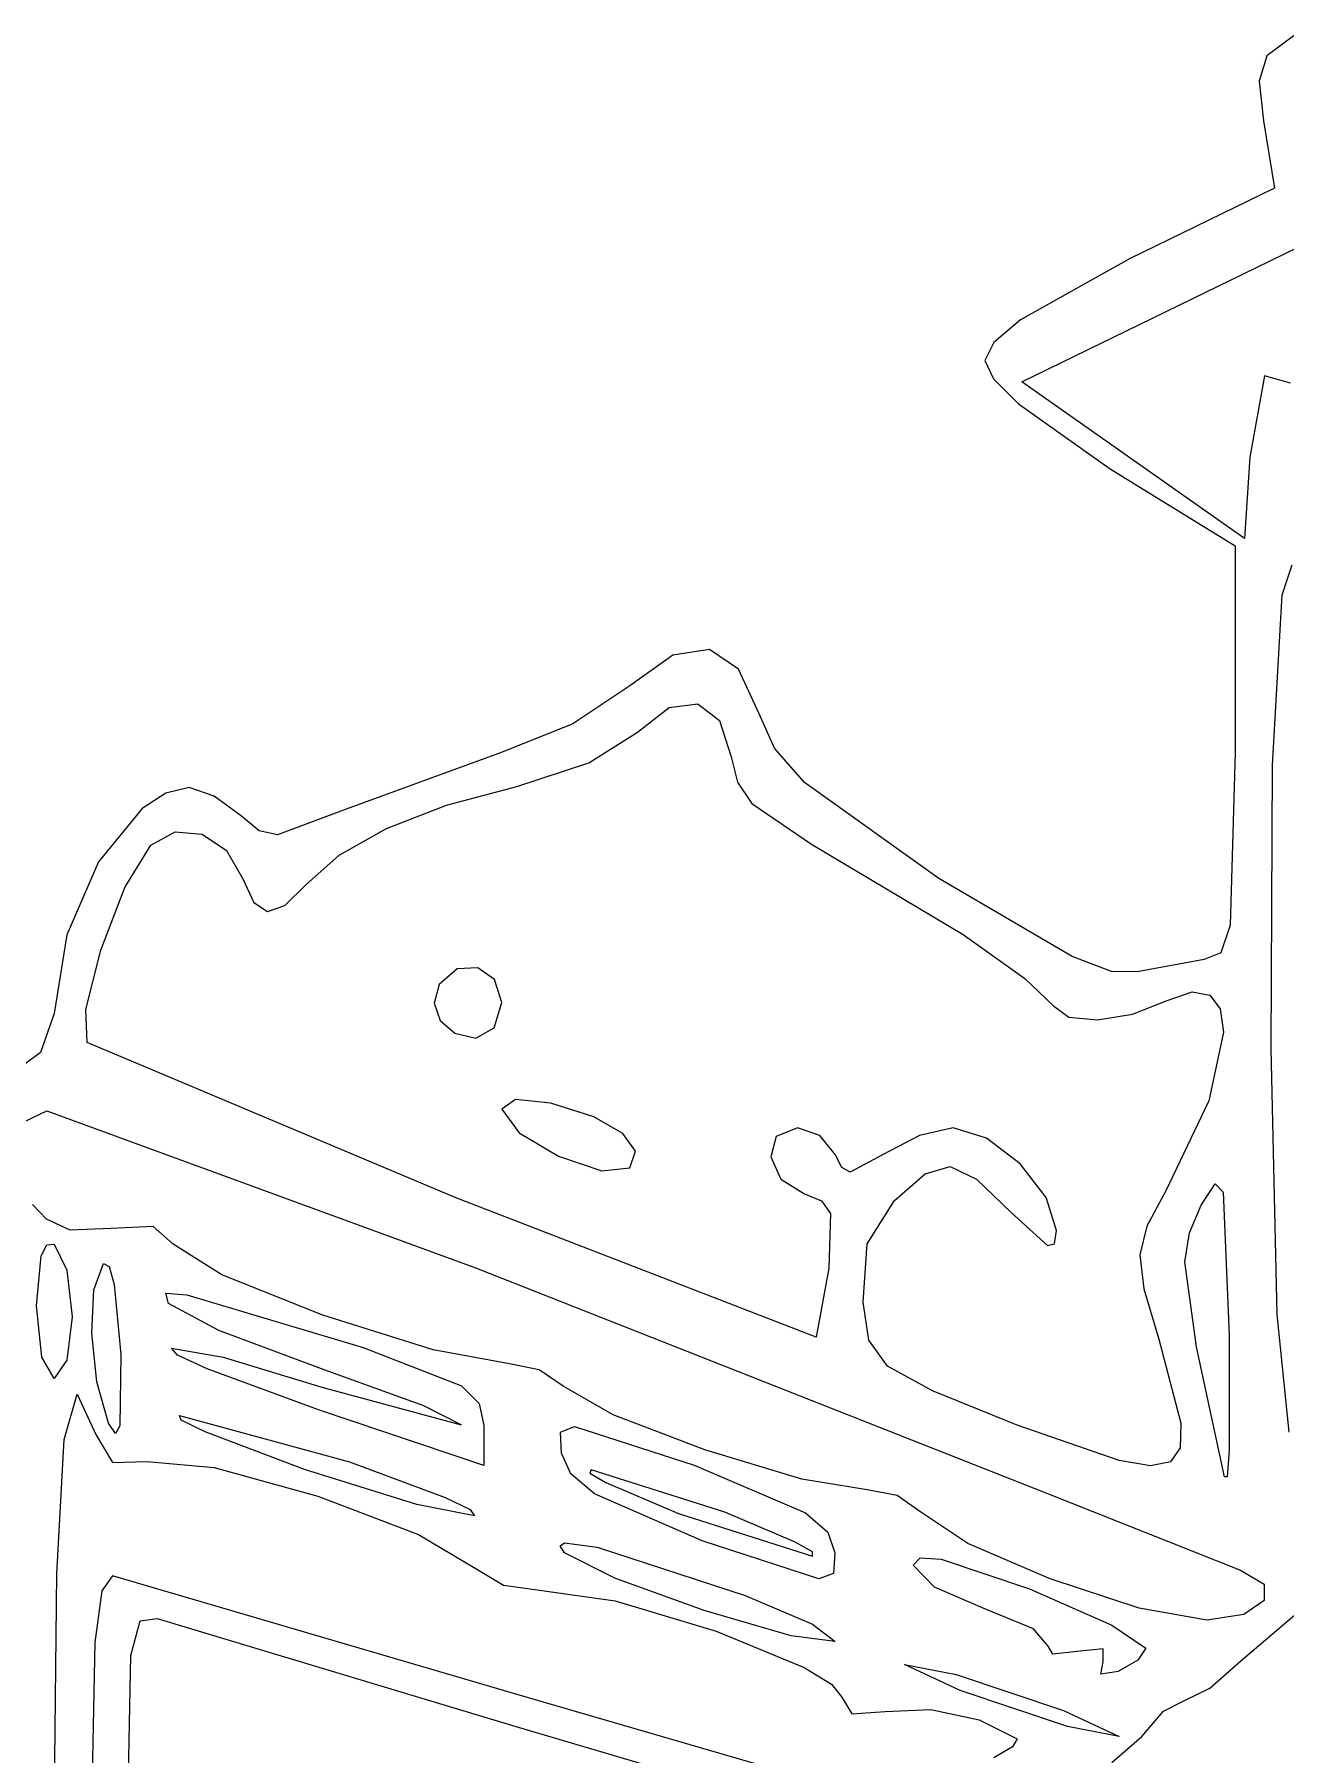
# Model space of a CAD drawing. Extents: x 1 to 276, y 11 to 133.
# Drawn here: x 43.7 to 68.37, y 53.62 to 87.52 of the extents above; entities that cross this region are included whole.
import ezdxf

# ---------------------------------------------------------------- set-up
doc = ezdxf.new("R2010")
doc.units = 0

msp = doc.modelspace()

# ---------------------------------------------------------------- linework, layer by layer
at = {"layer": 'Layer 1'}
for p, q in [((68.563689, 87.515661), (67.999679, 87.091644)), ((67.999679, 87.091644), (67.845444, 86.594469)), ((67.845444, 86.594469), (67.936576, 85.813265)), ((67.936576, 85.813265), (68.148948, 84.485761)), ((68.148948, 84.485761), (65.295327, 83.094404)), ((63.171251, 80.672231), (70.4794, 84.231055)), ((65.295327, 83.094404), (63.141044, 81.894077)), ((63.141044, 81.894077), (62.614782, 81.446479)), ((62.614782, 81.446479), (62.441706, 81.090625)), ((62.441706, 81.090625), (62.612996, 80.729706)), ((62.612996, 80.729706), (63.104003, 80.233948)), ((67.952451, 80.786178), (67.664584, 79.182449)), ((68.465886, 80.64446), (67.952451, 80.786178)), ((65.364119, 79.125652), (63.171251, 80.672231)), ((63.104003, 80.233948), (64.907977, 78.956319)), ((67.556987, 77.57872), (65.364119, 79.125652)), ((67.664584, 79.182449), (67.556987, 77.57872)), ((64.907977, 78.956319), (67.374601, 77.434787)), ((67.374601, 77.434787), (67.377423, 73.36514)), ((68.299937, 76.474878), (68.49622, 77.063615)), ((68.110915, 73.114403), (68.299937, 76.474878)), ((56.29004, 75.284914), (55.439415, 74.67571)), ((57.010424, 75.394584), (56.29004, 75.284914)), ((57.583832, 75.008292), (57.010424, 75.394584)), ((57.993528, 74.12961), (57.583832, 75.008292)), ((55.439415, 74.67571), (54.316038, 73.928835)), ((55.593932, 73.765543), (56.220003, 74.252288)), ((56.220003, 74.252288), (56.782177, 74.321786)), ((56.782177, 74.321786), (57.211397, 73.992159)), ((54.316038, 73.928835), (52.928342, 73.374312)), ((57.211397, 73.992159), (57.438608, 73.281532)), ((58.296399, 73.451356), (57.993528, 74.12961)), ((54.635611, 73.16313), (55.593932, 73.765543)), ((52.928342, 73.374312), (49.850706, 72.250714)), ((57.438608, 73.281532), (57.565261, 72.781915)), ((58.888261, 72.774457), (58.296399, 73.451356)), ((67.377423, 73.36514), (67.278292, 69.964448)), ((53.216914, 72.693803), (54.635611, 73.16313)), ((68.085537, 67.528516), (68.110915, 73.114403)), ((46.293128, 72.564528), (45.827825, 72.263073)), ((46.756843, 72.672284), (46.293128, 72.564528)), ((47.250821, 72.506699), (46.756843, 72.672284)), ((51.826429, 72.325922), (53.216914, 72.693803)), ((57.565261, 72.781915), (57.845141, 72.357738)), ((61.534008, 70.878761), (58.888261, 72.774457)), ((45.827825, 72.263073), (44.97064, 71.209931)), ((47.785544, 72.108545), (47.250821, 72.506699)), ((49.850706, 72.250714), (48.495995, 71.743596)), ((50.646485, 71.869538), (51.826429, 72.325922)), ((57.845141, 72.357738), (59.026109, 71.560681)), ((48.132683, 71.822089), (47.785544, 72.108545)), ((49.711414, 71.340657), (50.646485, 71.869538)), ((45.489262, 70.702283), (45.997665, 71.538808)), ((45.997665, 71.538808), (46.478446, 71.801055)), ((46.478446, 71.801055), (47.010226, 71.75268)), ((47.010226, 71.75268), (47.489221, 71.431652)), ((48.495995, 71.743596), (48.132683, 71.822089)), ((59.026109, 71.560681), (62.015109, 69.776373)), ((44.97064, 71.209931), (44.341659, 69.774599)), ((47.489221, 71.431652), (47.81165, 70.875938)), ((49.055545, 70.755288), (49.711414, 71.340657)), ((47.81165, 70.875938), (48.02997, 70.408965)), ((64.159338, 69.341663), (61.534008, 70.878761)), ((45.01337, 69.471), (45.489262, 70.702283)), ((48.64097, 70.349731), (49.055545, 70.755288)), ((48.02997, 70.408965), (48.302761, 70.233927)), ((48.302761, 70.233927), (48.64097, 70.349731)), ((67.278292, 69.964448), (67.092367, 69.414644)), ((44.341659, 69.774599), (44.09725, 68.218815)), ((62.015109, 69.776373), (63.229911, 68.909901)), ((44.7168, 68.3011), (45.01337, 69.471)), ((64.939446, 69.050704), (64.159338, 69.341663)), ((66.763236, 69.284204), (65.440319, 69.042551)), ((67.092367, 69.414644), (66.763236, 69.284204)), ((52.036679, 69.101234), (51.681977, 68.791726)), ((52.44314, 69.122014), (52.036679, 69.101234)), ((52.7777, 68.889457), (52.44314, 69.122014)), ((52.9167, 68.438948), (52.7777, 68.889457)), ((63.229911, 68.909901), (63.793904, 68.371215)), ((65.440319, 69.042551), (64.939446, 69.050704)), ((51.681977, 68.791726), (51.583243, 68.424848)), ((66.037572, 68.475284), (66.526092, 68.647739)), ((66.526092, 68.647739), (66.873651, 68.584193)), ((66.873651, 68.584193), (67.080442, 68.311015)), ((44.09725, 68.218815), (43.822304, 67.453639)), ((44.746362, 67.648725), (44.7168, 68.3011)), ((51.583243, 68.424848), (51.700674, 68.083436)), ((52.767431, 67.940649), (52.9167, 68.438948)), ((63.793904, 68.371215), (64.09586, 68.151235)), ((64.09586, 68.151235), (64.659621, 68.099399)), ((64.659621, 68.099399), (65.351441, 68.209488)), ((65.351441, 68.209488), (66.037572, 68.475284)), ((67.080442, 68.311015), (67.146662, 67.854571)), ((51.700674, 68.083436), (51.990349, 67.831586)), ((51.990349, 67.831586), (52.408347, 67.733392)), ((52.408347, 67.733392), (52.767431, 67.940649)), ((67.146662, 67.854571), (66.858161, 66.497357)), ((52.001021, 64.592168), (44.746362, 67.648725)), ((68.202108, 62.29016), (68.085537, 67.528516)), ((43.822304, 67.453639), (42.950722, 66.808055)), ((53.190764, 66.524025), (52.9167, 66.338155)), ((53.886839, 66.456688), (53.190764, 66.524025)), ((54.733606, 66.184796), (53.886839, 66.456688)), ((66.858161, 66.497357), (66.009703, 64.72349)), ((42.552827, 65.64052), (43.949789, 66.301466)), ((43.949789, 66.301466), (52.416461, 63.203017)), ((52.9167, 66.338155), (53.258222, 65.87176)), ((55.304478, 65.856878), (54.733606, 66.184796)), ((53.258222, 65.87176), (54.037828, 65.410525)), ((55.555204, 65.509248), (55.304478, 65.856878)), ((58.327708, 65.795671), (58.223451, 65.397472)), ((58.748473, 65.969502), (58.327708, 65.795671)), ((59.189225, 65.81547), (58.748473, 65.969502)), ((59.490012, 65.445274), (59.189225, 65.81547)), ((61.152082, 65.81547), (60.439338, 65.445274)), ((61.814819, 65.969502), (61.152082, 65.81547)), ((62.471841, 65.765271), (61.814819, 65.969502)), ((63.134782, 65.256141), (62.471841, 65.765271)), ((55.441532, 65.178221), (55.555204, 65.509248)), ((59.620287, 65.184527), (59.490012, 65.445274)), ((60.439338, 65.445274), (59.783171, 65.097611)), ((54.037828, 65.410525), (54.888079, 65.123121)), ((54.888079, 65.123121), (55.441532, 65.178221)), ((58.223451, 65.397472), (58.416189, 64.959851)), ((59.783171, 65.097611), (59.620287, 65.184527)), ((61.26523, 65.062807), (61.759477, 65.207061)), ((61.759477, 65.207061), (62.277604, 64.956687)), ((63.647242, 64.597455), (63.134782, 65.256141)), ((58.416189, 64.959851), (58.886409, 64.667751)), ((60.657708, 64.538282), (61.26523, 65.062807)), ((62.277604, 64.956687), (62.956762, 64.297334)), ((66.705734, 64.443032), (66.979583, 64.861889)), ((66.979583, 64.861889), (67.136255, 64.698531)), ((43.942733, 64.169981), (43.664524, 64.460119)), ((59.115715, 61.840941), (52.001021, 64.592168)), ((58.886409, 64.667751), (59.221664, 64.52707)), ((59.221664, 64.52707), (59.398599, 64.280754)), ((60.123602, 63.685485), (60.657708, 64.538282)), ((63.852818, 63.944556), (63.647242, 64.597455)), ((66.009703, 64.72349), (65.635482, 64.027988)), ((66.473854, 63.898568), (66.705734, 64.443032)), ((67.136255, 64.698531), (67.258537, 61.881158)), ((44.407739, 63.951259), (43.942733, 64.169981)), ((59.398599, 64.280754), (59.365482, 63.201606)), ((62.956762, 64.297334), (63.673342, 63.647341)), ((45.211676, 63.987595), (44.407739, 63.951259)), ((46.044673, 64.021991), (45.211676, 63.987595)), ((46.440049, 63.674328), (46.044673, 64.021991)), ((63.813516, 63.684162), (63.852818, 63.944556)), ((65.635482, 64.027988), (65.495088, 63.463455)), ((66.383691, 63.328738), (66.473854, 63.898568)), ((43.744472, 62.462536), (43.840957, 63.443082)), ((43.840957, 63.443082), (43.952236, 63.663877)), ((43.952236, 63.663877), (44.09725, 63.676445)), ((44.09725, 63.676445), (44.346399, 63.165931)), ((47.39767, 63.070306), (46.440049, 63.674328)), ((60.040346, 62.533444), (60.123602, 63.685485)), ((63.673342, 63.647341), (63.813516, 63.684162)), ((65.495088, 63.463455), (65.577605, 62.798248)), ((44.346399, 63.165931), (44.450028, 62.244519)), ((44.87873, 62.778509), (45.067389, 63.297209)), ((45.067389, 63.297209), (45.176067, 63.238278)), ((45.176067, 63.238278), (45.276146, 62.880534)), ((49.389846, 62.274593), (47.39767, 63.070306)), ((52.416461, 63.203017), (63.676429, 58.761542)), ((59.365482, 63.201606), (59.115715, 61.840941)), ((66.613306, 61.652205), (66.383691, 63.328738)), ((44.837378, 61.91939), (44.87873, 62.778509)), ((45.276146, 62.880534), (45.406056, 61.503685)), ((65.577605, 62.798248), (65.872119, 61.800724)), ((43.848101, 61.451298), (43.744472, 62.462536)), ((46.349738, 62.507339), (46.295823, 62.708593)), ((46.295823, 62.708593), (46.706617, 62.678304)), ((47.342764, 61.973012), (46.349738, 62.507339)), ((46.706617, 62.678304), (50.182671, 61.636683)), ((60.15646, 61.783852), (60.040346, 62.533444)), ((44.450028, 62.244519), (44.346399, 61.387136)), ((51.563857, 61.590138), (49.389846, 62.274593)), ((68.438932, 59.972276), (68.202108, 62.29016)), ((44.935726, 60.962044), (44.837378, 61.91939)), ((49.415026, 61.19818), (47.342764, 61.973012)), ((60.523696, 61.272219), (60.15646, 61.783852)), ((65.872119, 61.800724), (66.301031, 60.147287)), ((67.258537, 61.881158), (67.253863, 59.619101)), ((44.09725, 61.03061), (43.848101, 61.451298)), ((44.346399, 61.387136), (44.09725, 61.03061)), ((45.406056, 61.503685), (45.388373, 60.097512)), ((46.523547, 61.491013), (46.40724, 61.624335)), ((46.40724, 61.624335), (47.428136, 61.449357)), ((47.108563, 61.217626), (46.523547, 61.491013)), ((47.428136, 61.449357), (49.373751, 60.859513)), ((50.182671, 61.636683), (52.125639, 60.883943)), ((53.066983, 61.319888), (51.563857, 61.590138)), ((67.166109, 59.090331), (66.613306, 61.652205)), ((49.304253, 60.410073), (47.108563, 61.217626)), ((51.38044, 60.489184), (49.415026, 61.19818)), ((53.658063, 61.201707), (53.066983, 61.319888)), ((54.125317, 60.877152), (53.658063, 61.201707)), ((61.409318, 60.785655), (60.523696, 61.272219)), ((44.294453, 59.824197), (44.549688, 60.722282)), ((44.549688, 60.722282), (44.917106, 59.925709)), ((45.166167, 60.148665), (44.935726, 60.962044)), ((49.373751, 60.859513), (52.116599, 60.113034)), ((52.125639, 60.883943), (52.47398, 60.535354)), ((55.111745, 60.314245), (54.125317, 60.877152)), ((63.080587, 60.111271), (61.409318, 60.785655)), ((52.563922, 59.316814), (49.304253, 60.410073)), ((52.116599, 60.113034), (51.38044, 60.489184)), ((52.47398, 60.535354), (52.563922, 60.104215)), ((45.30401, 59.947736), (45.166167, 60.148665)), ((45.388373, 60.097512), (45.30401, 59.947736)), ((46.596473, 60.206559), (46.565638, 60.298596)), ((46.565638, 60.298596), (49.917029, 59.384548)), ((47.07108, 59.975848), (46.596473, 60.206559)), ((52.563922, 60.104215), (52.563922, 59.316814)), ((54.078078, 59.97227), (54.350478, 60.084944)), ((54.350478, 60.084944), (56.712239, 59.321048)), ((56.921392, 59.621923), (55.111745, 60.314245)), ((65.086902, 59.412428), (63.080587, 60.111271)), ((66.301031, 60.147287), (66.29055, 59.662671)), ((44.145581, 57.180523), (44.294453, 59.824197)), ((44.917106, 59.925709), (45.242103, 59.375199)), ((49.028028, 59.237439), (47.07108, 59.975848)), ((54.09639, 59.558467), (54.078078, 59.97227)), ((66.29055, 59.662671), (66.099837, 59.387811)), ((45.242103, 59.375199), (45.928521, 59.393015)), ((45.928521, 59.393015), (47.24543, 59.272249)), ((49.917029, 59.384548), (51.80492, 58.684901)), ((54.278373, 59.149063), (54.09639, 59.558467)), ((58.832308, 59.046217), (56.921392, 59.621923)), ((65.70619, 59.308975), (65.086902, 59.412428)), ((66.099837, 59.387811), (65.70619, 59.308975)), ((67.253863, 59.619101), (67.218849, 59.092266)), ((47.24543, 59.272249), (49.290142, 58.707611)), ((51.246252, 58.54229), (49.028028, 59.237439)), ((54.74581, 58.758676), (54.278373, 59.149063)), ((54.68059, 59.231442), (54.652478, 59.163472)), ((54.652478, 59.163472), (54.967134, 58.977927)), ((57.315048, 58.392051), (54.68059, 59.231442)), ((56.712239, 59.321048), (58.903784, 58.381556)), ((60.122543, 58.833156), (58.832308, 59.046217)), ((67.218849, 59.092266), (67.166109, 59.090331)), ((49.290142, 58.707611), (51.278498, 57.955185)), ((51.80492, 58.684901), (52.296792, 58.44445)), ((56.86605, 57.829502), (54.74581, 58.758676)), ((54.967134, 58.977927), (56.399324, 58.367489)), ((60.713623, 58.723001), (60.122543, 58.833156)), ((61.180877, 58.393242), (60.713623, 58.723001)), ((63.676429, 58.761542), (67.483256, 57.249888)), ((52.379419, 58.323392), (51.246252, 58.54229)), ((52.296792, 58.44445), (52.379419, 58.323392)), ((56.399324, 58.367489), (59.045159, 57.527524)), ((58.689328, 57.808297), (57.315048, 58.392051)), ((58.903784, 58.381556), (59.342926, 58.000297)), ((62.105735, 57.77841), (61.180877, 58.393242)), ((59.342926, 58.000297), (59.481899, 57.592083)), ((51.278498, 57.955185), (52.426339, 57.271055)), ((54.067159, 57.728496), (54.15392, 57.791342)), ((54.151423, 57.592083), (54.067159, 57.728496)), ((54.15392, 57.791342), (54.801372, 57.705545)), ((54.801372, 57.705545), (57.718009, 56.752471)), ((59.168411, 57.07738), (56.86605, 57.829502)), ((59.044072, 57.610709), (58.689328, 57.808297)), ((63.725686, 57.079011), (62.105735, 57.77841)), ((55.145469, 57.092301), (54.151423, 57.592083)), ((59.045159, 57.527524), (59.044072, 57.610709)), ((59.481899, 57.592083), (59.456802, 57.186961)), ((61.030594, 57.350783), (61.165592, 57.495278)), ((61.448107, 56.913558), (61.030594, 57.350783)), ((61.165592, 57.495278), (61.581677, 57.467729)), ((61.581677, 57.467729), (63.323651, 56.882999)), ((44.09725, 52.740327), (44.145581, 57.180523)), ((45.243778, 57.142291), (45.033043, 56.843444)), ((53.445867, 54.733875), (45.243778, 57.142291)), ((52.426339, 57.271055), (52.950699, 56.953907)), ((52.950699, 56.953907), (53.661062, 56.856893)), ((56.904458, 56.458475), (55.145469, 57.092301)), ((59.456802, 57.186961), (59.168411, 57.07738)), ((65.482757, 56.505356), (63.725686, 57.079011)), ((67.483256, 57.249888), (67.948978, 56.97444)), ((67.948978, 56.97444), (67.947248, 56.650474)), ((45.033043, 56.843444), (44.897218, 55.827046)), ((53.661062, 56.856893), (55.156421, 56.647503)), ((55.156421, 56.647503), (57.141922, 56.051722)), ((57.718009, 56.752471), (59.042955, 56.184719)), ((62.451937, 56.482949), (61.448107, 56.913558)), ((63.323651, 56.882999), (64.943123, 56.165272)), ((67.53582, 55.506459), (68.987502, 56.741182)), ((67.947248, 56.650474), (67.547451, 56.380682)), ((45.788457, 56.251813), (46.125723, 56.298446)), ((46.125723, 56.298446), (53.24055, 54.157789)), ((58.621578, 55.954625), (56.904458, 56.458475)), ((63.400733, 56.093438), (62.451937, 56.482949)), ((66.818975, 56.267754), (65.482757, 56.505356)), ((67.547451, 56.380682), (66.818975, 56.267754)), ((45.602995, 55.572164), (45.788457, 56.251813)), ((57.141922, 56.051722), (58.876598, 55.331652)), ((59.490012, 55.844773), (58.621578, 55.954625)), ((59.042955, 56.184719), (59.490012, 55.844773)), ((63.685954, 55.754462), (63.400733, 56.093438)), ((64.943123, 56.165272), (65.616708, 55.717421)), ((44.897218, 55.827046), (44.802806, 50.976437)), ((63.777588, 55.599328), (63.685954, 55.754462)), ((64.260277, 55.651098), (63.777588, 55.599328)), ((64.773833, 55.702427), (64.260277, 55.651098)), ((64.771452, 55.445781), (64.773833, 55.702427)), ((65.616708, 55.717421), (65.455929, 55.475018)), ((45.508362, 50.685042), (45.602995, 55.572164)), ((58.876598, 55.331652), (59.418324, 55.006917)), ((61.951345, 54.877809), (60.854205, 55.390043)), ((60.854205, 55.390043), (61.873733, 55.192487)), ((64.726517, 55.199234), (64.771452, 55.445781)), ((65.455929, 55.475018), (65.069197, 55.251401)), ((66.878639, 54.923273), (67.53582, 55.506459)), ((59.418324, 55.006917), (59.619482, 54.749398)), ((61.873733, 55.192487), (63.990401, 54.483403)), ((65.069197, 55.251401), (64.726517, 55.199234)), ((66.373064, 54.680606), (66.878639, 54.923273)), ((59.614455, 52.940617), (53.445867, 54.733875)), ((59.619482, 54.749398), (59.821403, 54.419286)), ((64.068013, 54.168725), (61.951345, 54.877809)), ((65.962827, 54.473349), (66.373064, 54.680606)), ((59.821403, 54.419286), (60.477085, 54.46647)), ((60.477085, 54.46647), (61.374685, 54.50748)), ((61.374685, 54.50748), (62.32917, 54.303486)), ((62.32917, 54.303486), (63.078999, 53.926367)), ((63.990401, 54.483403), (65.087541, 53.971169)), ((65.534864, 53.97505), (65.962827, 54.473349)), ((53.24055, 54.157789), (59.855138, 52.21116)), ((63.078999, 53.926367), (62.98838, 53.769193)), ((65.087541, 53.971169), (64.068013, 54.168725)), ((64.944842, 53.459156), (65.534864, 53.97505)), ((62.98838, 53.769193), (62.618095, 53.55348))]:
    msp.add_line(p, q, dxfattribs=at)

doc.saveas('drawing.dxf')
